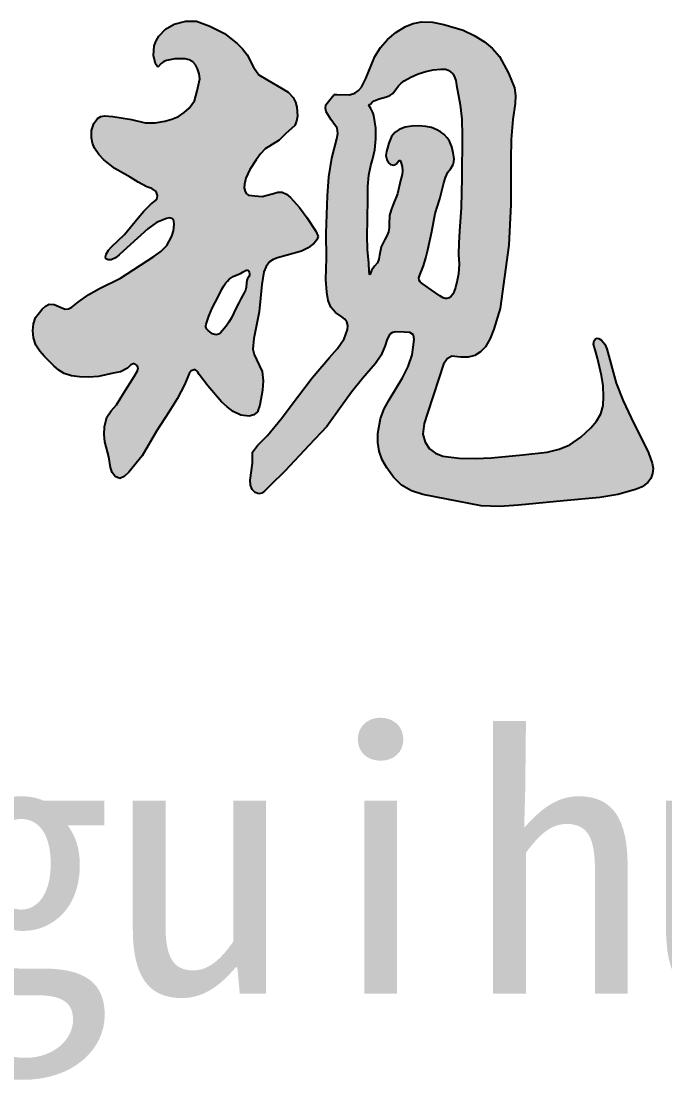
# Model space of a CAD drawing. Extents: x 8254 to 366479, y -216343 to -120021.
# Drawn here: x 123526.8 to 123783.2, y -184924.3 to -184502.3 of the extents above; entities that cross this region are included whole.
import ezdxf

# ---------------------------------------------------------------- set-up
doc = ezdxf.new("R2010")
doc.units = 0
doc.header["$LTSCALE"] = 500
doc.header["$MEASUREMENT"] = 0
doc.layers.get('0').update_dxf_attribs({"linetype": 'CONTINUOUS'})
doc.styles.add('宋体', font='SimSun.ttf', dxfattribs={"width": 0.8})

msp = doc.modelspace()

# ---------------------------------------------------------------- hatches: boundary and pattern name
h = msp.add_hatch(color=7)
h.paths.add_polyline_path([(123622.62, -184607.255), (123623.507, -184602.269), (123624.395, -184600.069), (123625.751, -184598.305), (123627.206, -184597.308), (123628.927, -184596.595), (123632.732, -184595.631), (123638.505, -184593.988), (123641.129, -184592.662), (123643.552, -184590.749), (123644.598, -184589.528), (123645.065, -184588.191), (123644.134, -184585.982), (123640.644, -184580.634), (123637.697, -184576.61), (123634.106, -184572.658), (123632.519, -184571.329), (123630.742, -184570.523), (123629.059, -184570.528), (123627.333, -184570.978), (123622.833, -184572.204), (123619.832, -184571.977), (123617.377, -184571.704), (123616.548, -184571.07), (123615.968, -184570.16), (123615.665, -184568.775), (123615.741, -184567.344), (123616.286, -184564.891), (123617.813, -184561.495), (123620.434, -184557.54), (123622.064, -184555.229), (123623.981, -184553.226), (123629.583, -184549.785), (123632.05, -184547.166), (123635.745, -184543.938), (123636.522, -184542.18), (123636.822, -184540.214), (123636.574, -184536.656), (123636.066, -184534.573), (123635.166, -184532.684), (123633.091, -184530.648), (123630.528, -184529.043), (123624.979, -184525.816), (123621.501, -184523.665), (123619.265, -184520.603), (123616.78, -184515.721), (123614.993, -184513.334), (123612.888, -184511.169), (123607.836, -184507.198), (123601.956, -184504.301), (123596.655, -184502.315), (123592.349, -184502.315), (123587.711, -184503.556), (123584.232, -184505.543), (123581.582, -184508.273), (123580.486, -184510.134), (123579.761, -184512.162), (123579.512, -184516.052), (123580.34, -184519.362), (123581.22, -184520.673), (123582.573, -184519.159), (123583.568, -184518.357), (123584.684, -184517.969), (123587.932, -184517.374), (123592.099, -184517.374), (123593.705, -184517.763), (123595.13, -184518.51), (123596.266, -184519.74), (123597.079, -184521.268), (123597.719, -184523.279), (123597.891, -184525.324), (123596.845, -184530.071), (123595.886, -184534.079), (123593.706, -184536.954), (123591.669, -184538.777), (123589.433, -184540.266), (123586.813, -184541.4), (123584.026, -184542.183), (123580.101, -184542.847), (123576.176, -184542.793), (123570.769, -184541.486), (123563.269, -184540.266), (123559.975, -184540.11), (123558.46, -184540.376), (123557.165, -184541.05), (123555.682, -184543.054), (123554.783, -184545.879), (123554.723, -184548.805), (123555.19, -184550.911), (123556.031, -184552.901), (123557.697, -184555.407), (123559.763, -184557.612), (123564.119, -184560.982), (123570.162, -184564.492), (123573.336, -184566.549), (123576.766, -184568.283), (123578.869, -184569.02), (123580.56, -184570.248), (123581.122, -184571.793), (123580.887, -184572.831), (123580.225, -184573.761), (123578.312, -184575.443), (123575.631, -184577.994), (123573.394, -184580.638), (123567.887, -184587.378), (123562.758, -184592.28), (123561.566, -184593.556), (123560.64, -184595.176), (123560.371, -184596.214), (123560.528, -184597.07), (123561.42, -184597.481), (123562.647, -184597.404), (123564.383, -184596.654), (123565.769, -184595.511), (123570.34, -184591.389), (123577.252, -184585.039), (123580.708, -184582.588), (123584.61, -184581.029), (123585.889, -184580.751), (123586.952, -184580.917), (123587.561, -184581.923), (123587.732, -184583.368), (123587.516, -184585.84), (123586.84, -184588.047), (123584.833, -184591.723), (123582.409, -184594.081), (123579.593, -184596.068), (123566.322, -184604.69), (123557.995, -184608.84), (123553.775, -184611.201), (123549.553, -184614.225), (123546.931, -184616.303), (123545.614, -184616.966), (123544.288, -184617.1), (123541.762, -184615.978), (123539.85, -184615.212), (123537.971, -184615.136), (123536.454, -184615.887), (123535.094, -184617.1), (123532.497, -184620.466), (123531.69, -184622.929), (123531.444, -184625.585), (123531.714, -184628.596), (123532.637, -184631.406), (123534.176, -184633.798), (123536.076, -184635.964), (123539.812, -184639.726), (123541.745, -184641.424), (123543.876, -184642.786), (123546.813, -184643.699), (123549.946, -184644.065), (123553.765, -184644.219), (123557.52, -184643.954), (123563.479, -184642.674), (123566.398, -184642.019), (123569.103, -184640.56), (123570.433, -184639.303), (123571.832, -184638.78), (123573.001, -184639.559), (123573.323, -184640.549), (123573.09, -184641.657), (123571.776, -184643.954), (123567.69, -184650.433), (123564.73, -184655.245), (123562.621, -184657.601), (123560.865, -184660.091), (123560.011, -184664.003), (123559.874, -184667.069), (123560.153, -184670.05), (123561.719, -184675.954), (123562.365, -184680.252), (123563.003, -184682.215), (123564.236, -184683.836), (123566.02, -184684.628), (123567.764, -184683.836), (123569.623, -184682.038), (123575.017, -184675.505), (123580.738, -184665.705), (123585.642, -184658.192), (123588.981, -184652.825), (123591.866, -184647.241), (123593.143, -184644.114), (123593.674, -184642.797), (123594.548, -184641.69), (123596.081, -184641.179), (123596.989, -184641.903), (123597.677, -184643.157), (123601.126, -184647.624), (123606.555, -184654.006), (123608.79, -184656.096), (123611.281, -184657.898), (123614.293, -184659.361), (123617.604, -184659.749), (123619.521, -184659.233), (123620.989, -184658.09), (123621.864, -184655.342), (123622.891, -184649.334), (123623.186, -184645.63), (123622.744, -184642.008), (123620.545, -184637.173), (123619.617, -184635.157), (123619.078, -184633.07), (123619.518, -184628.821), (123621.571, -184618.125)])
h.paths.add_polyline_path([(123602.866, -184616.754), (123605.462, -184611.705), (123606.77, -184609.118), (123607.495, -184607.86), (123608.329, -184606.656), (123608.964, -184605.897), (123609.66, -184605.196), (123610.407, -184604.576), (123611.198, -184604.063), (123612.128, -184603.62), (123613.1, -184603.243), (123614.111, -184602.832), (123615.159, -184602.289), (123616.366, -184601.572), (123617.14, -184601.619), (123617.734, -184602.559), (123617.758, -184603.568), (123617.414, -184604.166), (123616.934, -184604.882), (123616.753, -184605.296), (123616.635, -184605.736), (123616.524, -184606.656), (123616.388, -184608.43), (123616.093, -184609.53), (123615.63, -184610.592), (123614.475, -184612.66), (123613.425, -184614.634), (123612.457, -184616.619), (123610.515, -184620.575), (123609.559, -184622.265), (123609.033, -184623.076), (123608.466, -184623.85), (123606.964, -184625.624), (123605.997, -184626.739), (123605.131, -184627.237), (123604.134, -184627.321), (123603.225, -184627.075), (123602.626, -184626.706), (123601.91, -184626.17), (123601.228, -184625.624), (123600.499, -184624.853), (123600.264, -184623.94), (123600.408, -184623.031), (123601.533, -184619.852), (123602.171, -184618.29)], flags=16)
h.paths.add_polyline_path([(123715.067, -184625.118), (123717.681, -184616.863), (123719.4, -184604.182), (123721.055, -184591.541), (123721.882, -184575.355), (123721.904, -184557.499), (123722.021, -184549.519), (123722.707, -184541.469), (123723.623, -184535.094), (123723.758, -184531.959), (123723.375, -184528.912), (123720.969, -184523.035), (123717.359, -184516.355), (123714.6, -184513.265), (123711.343, -184510.611), (123707.26, -184507.995), (123702.92, -184505.936), (123695.166, -184503.665), (123690.693, -184502.762), (123686.208, -184502.596), (123682.998, -184503.247), (123679.925, -184504.466), (123676.108, -184506.774), (123672.705, -184509.676), (123669.891, -184512.843), (123667.625, -184516.355), (123664.076, -184525.198), (123662.314, -184528.574), (123661.137, -184529.98), (123659.688, -184531.044), (123657.599, -184531.722), (123652.584, -184531.513), (123651.505, -184531.486), (123650.342, -184532.98), (123648.182, -184535.636), (123648.022, -184537.003), (123648.349, -184538.458), (123650.342, -184541.611), (123652.668, -184544.931), (123652.87, -184547.033), (123652.502, -184549.247), (123650.508, -184556.882), (123649.349, -184564.317), (123648.803, -184571.931), (123648.224, -184586.755), (123648.395, -184596.789), (123648.215, -184605.233), (123648.485, -184610.348), (123649.071, -184613.653), (123650.171, -184616.276), (123652.015, -184618.467), (123654.59, -184620.192), (123655.749, -184621.095), (123656.565, -184622.211), (123656.899, -184623.621), (123656.833, -184625.153), (123655.494, -184628.897), (123652.794, -184632.797), (123649.606, -184636.386), (123642.646, -184644.409), (123637.293, -184651.63), (123630.367, -184660.879), (123624.929, -184667.52), (123620.863, -184671.428), (123618.916, -184674.126), (123618.871, -184678.466), (123618.021, -184685.328), (123618.102, -184687.209), (123618.783, -184688.948), (123620.009, -184690.139), (123621.5, -184690.677), (123622.675, -184690.427), (123623.762, -184689.67), (123625.783, -184687.468), (123631.94, -184681.584), (123641.315, -184671.383), (123648.535, -184663.932), (123654.319, -184655.938), (123658.361, -184650.163), (123662.721, -184644.677), (123667.934, -184638.707), (123670.169, -184635.397), (123671.822, -184631.572), (123672.569, -184629.01), (123673.696, -184627.025), (123674.756, -184626.429), (123676.097, -184626.182), (123679.317, -184626.223), (123681.572, -184626.411), (123683.064, -184627.293), (123683.332, -184629.165), (123682.529, -184635.316), (123680.908, -184639.929), (123678.664, -184644.417), (123673.428, -184653.235), (123671.445, -184656.863), (123669.919, -184660.637), (123668.878, -184666.607), (123668.843, -184670.198), (123669.369, -184673.703), (123670.637, -184677.126), (123672.447, -184680.374), (123675.085, -184684.094), (123678.246, -184687.2), (123682.253, -184689.48), (123686.769, -184690.931), (123696.405, -184692.787), (123710.098, -184695.491), (123717.48, -184695.74), (123724.937, -184695.247), (123742.874, -184693.461), (123757.293, -184692.143), (123764.448, -184690.958), (123771.51, -184688.991), (123774.16, -184687.888), (123776.428, -184686.25), (123777.634, -184684.58), (123778.354, -184682.654), (123778.525, -184680.587), (123778.217, -184678.502), (123776.748, -184674.363), (123769.86, -184660.395), (123766.573, -184653.599), (123763.9, -184646.549), (123760.152, -184632.909), (123759.355, -184631.065), (123758.011, -184629.432), (123756.922, -184628.742), (123755.87, -184628.63), (123755.072, -184629.561), (123754.799, -184631.037), (123755.761, -184634.283), (123756.405, -184636.653), (123758.011, -184643.607), (123758.605, -184647.711), (123758.814, -184651.897), (123758.611, -184655.468), (123757.743, -184658.851), (123756.018, -184661.804), (123753.729, -184664.467), (123749.8, -184668.186), (123745.431, -184671.153), (123741.064, -184672.94), (123736.389, -184674.041), (123726.694, -184675.165), (123714.141, -184676.307), (123707.82, -184676.603), (123701.265, -184676.502), (123694.808, -184675.646), (123691.912, -184674.55), (123689.488, -184672.758), (123687.668, -184670.052), (123686.811, -184666.874), (123687.276, -184662.646), (123688.685, -184658.584), (123693.235, -184644.677), (123695.066, -184639.054), (123696.438, -184636.94), (123698.335, -184635.88), (123701.995, -184636.194), (123704.865, -184636.25), (123707.537, -184635.567), (123709.831, -184634.122), (123711.72, -184632.119), (123713.655, -184628.755)])
h.paths.add_polyline_path([(123696.359, -184612.878), (123695.637, -184612.847), (123694.923, -184612.622), (123693.55, -184611.839), (123690.117, -184609.344), (123686.476, -184606.85), (123685.786, -184606.229), (123685.332, -184605.498), (123685.264, -184604.689), (123685.436, -184603.835), (123687.1, -184599.781), (123688.052, -184596.67), (123688.765, -184593.441), (123690.429, -184586.165), (123691.678, -184578.992), (123693.55, -184573.171), (123695.215, -184566.799), (123695.821, -184564.559), (123696.788, -184562.476), (123697.919, -184560.987), (123698.886, -184559.463), (123699.176, -184558.366), (123699.222, -184557.189), (123698.886, -184554.746), (123698.333, -184552.352), (123697.444, -184550.161), (123696.479, -184548.756), (123695.265, -184547.509), (123693.862, -184546.442), (123692.33, -184545.576), (123690.206, -184544.758), (123688.003, -184544.266), (123685.2, -184544.025), (123682.365, -184544.135), (123679.797, -184544.539), (123677.383, -184545.445), (123675.669, -184546.684), (123674.368, -184548.327), (123673.319, -184550.947), (123672.27, -184554.222), (123672.117, -184555.865), (123672.401, -184557.497), (123672.998, -184558.643), (123673.974, -184559.463), (123675.194, -184559.702), (123675.802, -184559.558), (123676.334, -184559.2), (123677.383, -184557.759), (123677.728, -184557.891), (123678.059, -184558.471), (123678.563, -184560.249), (123678.722, -184561.947), (123678.58, -184563.366), (123677.908, -184565.882), (123676.727, -184571.122), (123674.979, -184575.438), (123674.131, -184577.567), (123673.581, -184579.769), (123673.421, -184583.084), (123673.342, -184584.735), (123673.056, -184586.319), (123672.456, -184587.821), (123671.664, -184589.275), (123670.206, -184592.304), (123669.594, -184595.598), (123669.285, -184597.183), (123668.718, -184598.578), (123667.575, -184600.005), (123666.405, -184601.715), (123665.743, -184603.366), (123665.51, -184603.212), (123665.381, -184602.104), (123665.248, -184598.743), (123664.752, -184593.294), (123664.592, -184587.699), (123664.752, -184581.571), (123664.917, -184572.655), (123664.933, -184568.196), (123665.248, -184563.738), (123666.074, -184559.776), (123666.88, -184557.071), (123667.611, -184553.531), (123668.111, -184549.273), (123668.057, -184544.915), (123667.231, -184539.962), (123666.88, -184538.672), (123666.074, -184537.154), (123665.179, -184535.802), (123665.413, -184535.503), (123666.011, -184535.333), (123666.656, -184534.618), (123667.458, -184534.066), (123669.351, -184533.304), (123672.337, -184532.472), (123673.692, -184531.933), (123674.852, -184531.145), (123677.145, -184528.069), (123678.189, -184526.985), (123679.389, -184526.075), (123682.056, -184524.601), (123684.999, -184523.307), (123688.016, -184522.311), (123690.927, -184521.712), (123693.91, -184521.395), (123695.875, -184521.46), (123696.931, -184521.842), (123697.892, -184522.479), (123698.712, -184523.311), (123699.346, -184524.274), (123699.949, -184525.999), (123700.263, -184527.808), (123701.638, -184535.595), (123702.358, -184541.353), (123702.489, -184548.027), (123702.34, -184564.768), (123702.129, -184576.589), (123701.411, -184585.96), (123701.118, -184590.655), (123701.073, -184595.376), (123701.217, -184599.201), (123701.073, -184602.975), (123700.54, -184605.687), (123699.792, -184608.409), (123699.179, -184610.307), (123698.736, -184611.177), (123698.127, -184611.943), (123697.302, -184612.562)], flags=16)

# ---------------------------------------------------------------- linework, layer by layer
at = {"color": 7}
for p, q in [((123587.711, -184503.556), (123592.349, -184502.315)), ((123592.349, -184502.315), (123596.655, -184502.315)), ((123596.655, -184502.315), (123601.956, -184504.301)), ((123682.998, -184503.247), (123686.208, -184502.596)), ((123686.208, -184502.596), (123690.693, -184502.762)), ((123690.693, -184502.762), (123695.166, -184503.665)), ((123581.582, -184508.273), (123584.232, -184505.543)), ((123584.232, -184505.543), (123587.711, -184503.556)), ((123601.956, -184504.301), (123607.836, -184507.198)), ((123672.705, -184509.676), (123676.108, -184506.774)), ((123676.108, -184506.774), (123679.925, -184504.466)), ((123679.925, -184504.466), (123682.998, -184503.247)), ((123695.166, -184503.665), (123702.92, -184505.936)), ((123702.92, -184505.936), (123707.26, -184507.995)), ((123579.761, -184512.162), (123580.486, -184510.134)), ((123580.486, -184510.134), (123581.582, -184508.273)), ((123607.836, -184507.198), (123612.888, -184511.169)), ((123612.888, -184511.169), (123614.993, -184513.334)), ((123669.891, -184512.843), (123672.705, -184509.676)), ((123707.26, -184507.995), (123711.343, -184510.611)), ((123711.343, -184510.611), (123714.6, -184513.265)), ((123579.512, -184516.052), (123579.761, -184512.162)), ((123614.993, -184513.334), (123616.78, -184515.721)), ((123667.625, -184516.355), (123669.891, -184512.843)), ((123714.6, -184513.265), (123717.359, -184516.355)), ((123580.34, -184519.362), (123579.512, -184516.052)), ((123581.22, -184520.673), (123580.34, -184519.362)), ((123582.573, -184519.159), (123581.22, -184520.673)), ((123583.568, -184518.357), (123582.573, -184519.159)), ((123584.684, -184517.969), (123583.568, -184518.357)), ((123587.932, -184517.374), (123584.684, -184517.969)), ((123592.099, -184517.374), (123587.932, -184517.374)), ((123593.705, -184517.763), (123592.099, -184517.374)), ((123595.13, -184518.51), (123593.705, -184517.763)), ((123596.266, -184519.74), (123595.13, -184518.51)), ((123597.079, -184521.268), (123596.266, -184519.74)), ((123616.78, -184515.721), (123619.265, -184520.603)), ((123664.076, -184525.198), (123667.625, -184516.355)), ((123717.359, -184516.355), (123720.969, -184523.035)), ((123597.719, -184523.279), (123597.079, -184521.268)), ((123597.891, -184525.324), (123597.719, -184523.279)), ((123619.265, -184520.603), (123621.501, -184523.665)), ((123621.501, -184523.665), (123624.979, -184525.816)), ((123682.056, -184524.601), (123684.999, -184523.307)), ((123684.999, -184523.307), (123688.016, -184522.311)), ((123688.016, -184522.311), (123690.927, -184521.712)), ((123690.927, -184521.712), (123693.91, -184521.395)), ((123693.91, -184521.395), (123695.875, -184521.46)), ((123695.875, -184521.46), (123696.931, -184521.842)), ((123696.931, -184521.842), (123697.892, -184522.479)), ((123697.892, -184522.479), (123698.712, -184523.311)), ((123698.712, -184523.311), (123699.346, -184524.274)), ((123720.969, -184523.035), (123723.375, -184528.912)), ((123596.845, -184530.071), (123597.891, -184525.324)), ((123624.979, -184525.816), (123630.528, -184529.043)), ((123662.314, -184528.574), (123664.076, -184525.198)), ((123674.852, -184531.145), (123677.145, -184528.069)), ((123677.145, -184528.069), (123678.189, -184526.985)), ((123678.189, -184526.985), (123679.389, -184526.075)), ((123679.389, -184526.075), (123682.056, -184524.601)), ((123699.346, -184524.274), (123699.949, -184525.999)), ((123699.949, -184525.999), (123700.263, -184527.808)), ((123700.263, -184527.808), (123701.638, -184535.595)), ((123595.886, -184534.079), (123596.845, -184530.071)), ((123630.528, -184529.043), (123633.091, -184530.648)), ((123633.091, -184530.648), (123635.166, -184532.684)), ((123650.342, -184532.98), (123651.505, -184531.486)), ((123651.505, -184531.486), (123652.584, -184531.513)), ((123652.584, -184531.513), (123657.599, -184531.722)), ((123657.599, -184531.722), (123659.688, -184531.044)), ((123659.688, -184531.044), (123661.137, -184529.98)), ((123661.137, -184529.98), (123662.314, -184528.574)), ((123672.337, -184532.472), (123673.692, -184531.933)), ((123673.692, -184531.933), (123674.852, -184531.145)), ((123723.375, -184528.912), (123723.758, -184531.959)), ((123723.758, -184531.959), (123723.623, -184535.094)), ((123593.706, -184536.954), (123595.886, -184534.079)), ((123635.166, -184532.684), (123636.066, -184534.573)), ((123636.066, -184534.573), (123636.574, -184536.656)), ((123636.574, -184536.656), (123636.822, -184540.214)), ((123648.022, -184537.003), (123648.182, -184535.636)), ((123648.182, -184535.636), (123650.342, -184532.98)), ((123665.246, -184535.716), (123665.413, -184535.503)), ((123665.387, -184536.116), (123665.246, -184535.716)), ((123666.074, -184537.154), (123665.387, -184536.116)), ((123665.413, -184535.503), (123666.011, -184535.333)), ((123666.011, -184535.333), (123666.656, -184534.618)), ((123666.656, -184534.618), (123667.458, -184534.066)), ((123667.458, -184534.066), (123669.351, -184533.304)), ((123669.351, -184533.304), (123672.337, -184532.472)), ((123701.638, -184535.595), (123702.358, -184541.353)), ((123723.623, -184535.094), (123722.707, -184541.469)), ((123557.165, -184541.05), (123558.46, -184540.376)), ((123558.46, -184540.376), (123559.975, -184540.11)), ((123559.975, -184540.11), (123563.269, -184540.266)), ((123563.269, -184540.266), (123570.769, -184541.486)), ((123586.813, -184541.4), (123589.433, -184540.266)), ((123589.433, -184540.266), (123591.669, -184538.777)), ((123591.669, -184538.777), (123593.706, -184536.954)), ((123636.822, -184540.214), (123636.522, -184542.18)), ((123648.349, -184538.458), (123648.022, -184537.003)), ((123650.342, -184541.611), (123648.349, -184538.458)), ((123666.88, -184538.672), (123666.074, -184537.154)), ((123667.231, -184539.962), (123666.88, -184538.672)), ((123668.057, -184544.915), (123667.231, -184539.962)), ((123554.783, -184545.879), (123555.682, -184543.054)), ((123555.682, -184543.054), (123557.165, -184541.05)), ((123570.769, -184541.486), (123576.176, -184542.793)), ((123576.176, -184542.793), (123580.101, -184542.847)), ((123580.101, -184542.847), (123584.026, -184542.183)), ((123584.026, -184542.183), (123586.813, -184541.4)), ((123635.745, -184543.938), (123632.05, -184547.166)), ((123636.522, -184542.18), (123635.745, -184543.938)), ((123652.668, -184544.931), (123650.342, -184541.611)), ((123652.87, -184547.033), (123652.668, -184544.931)), ((123668.111, -184549.273), (123668.057, -184544.915)), ((123679.797, -184544.539), (123677.383, -184545.445)), ((123682.365, -184544.135), (123679.797, -184544.539)), ((123685.2, -184544.025), (123682.365, -184544.135)), ((123688.003, -184544.266), (123685.2, -184544.025)), ((123690.206, -184544.758), (123688.003, -184544.266)), ((123692.33, -184545.576), (123690.206, -184544.758)), ((123702.358, -184541.353), (123702.489, -184548.027)), ((123722.707, -184541.469), (123722.021, -184549.519)), ((123554.723, -184548.805), (123554.783, -184545.879)), ((123555.19, -184550.911), (123554.723, -184548.805)), ((123632.05, -184547.166), (123629.583, -184549.785)), ((123650.508, -184556.882), (123652.502, -184549.247)), ((123652.502, -184549.247), (123652.87, -184547.033)), ((123667.611, -184553.531), (123668.111, -184549.273)), ((123674.368, -184548.327), (123673.319, -184550.947)), ((123675.669, -184546.684), (123674.368, -184548.327)), ((123677.383, -184545.445), (123675.669, -184546.684)), ((123693.862, -184546.442), (123692.33, -184545.576)), ((123695.265, -184547.509), (123693.862, -184546.442)), ((123696.479, -184548.756), (123695.265, -184547.509)), ((123697.444, -184550.161), (123696.479, -184548.756)), ((123702.489, -184548.027), (123702.34, -184564.768)), ((123556.031, -184552.901), (123555.19, -184550.911)), ((123557.697, -184555.407), (123556.031, -184552.901)), ((123623.981, -184553.226), (123622.064, -184555.229)), ((123629.583, -184549.785), (123623.981, -184553.226)), ((123666.88, -184557.071), (123667.611, -184553.531)), ((123673.319, -184550.947), (123672.27, -184554.222)), ((123698.333, -184552.352), (123697.444, -184550.161)), ((123698.886, -184554.746), (123698.333, -184552.352)), ((123722.021, -184549.519), (123721.904, -184557.499)), ((123559.763, -184557.612), (123557.697, -184555.407)), ((123564.119, -184560.982), (123559.763, -184557.612)), ((123620.434, -184557.54), (123617.813, -184561.495)), ((123622.064, -184555.229), (123620.434, -184557.54)), ((123649.349, -184564.317), (123650.508, -184556.882)), ((123666.074, -184559.776), (123666.88, -184557.071)), ((123672.27, -184554.222), (123672.117, -184555.865)), ((123672.117, -184555.865), (123672.401, -184557.497)), ((123672.401, -184557.497), (123672.998, -184558.643)), ((123699.222, -184557.189), (123698.886, -184554.746)), ((123699.176, -184558.366), (123699.222, -184557.189)), ((123721.904, -184557.499), (123721.882, -184575.355)), ((123570.162, -184564.492), (123564.119, -184560.982)), ((123617.813, -184561.495), (123616.286, -184564.891)), ((123665.248, -184563.738), (123666.074, -184559.776)), ((123672.998, -184558.643), (123673.974, -184559.463)), ((123673.974, -184559.463), (123675.194, -184559.702)), ((123675.194, -184559.702), (123675.802, -184559.558)), ((123675.802, -184559.558), (123676.334, -184559.2)), ((123676.334, -184559.2), (123677.383, -184557.759)), ((123677.383, -184557.759), (123677.728, -184557.891)), ((123677.728, -184557.891), (123678.059, -184558.471)), ((123678.059, -184558.471), (123678.563, -184560.249)), ((123678.563, -184560.249), (123678.722, -184561.947)), ((123678.722, -184561.947), (123678.58, -184563.366)), ((123696.788, -184562.476), (123697.919, -184560.987)), ((123697.919, -184560.987), (123698.886, -184559.463)), ((123698.886, -184559.463), (123699.176, -184558.366)), ((123573.336, -184566.549), (123570.162, -184564.492)), ((123616.286, -184564.891), (123615.741, -184567.344)), ((123648.803, -184571.931), (123649.349, -184564.317)), ((123664.933, -184568.196), (123665.248, -184563.738)), ((123677.908, -184565.882), (123676.727, -184571.122)), ((123678.58, -184563.366), (123677.908, -184565.882)), ((123695.215, -184566.799), (123695.821, -184564.559)), ((123695.821, -184564.559), (123696.788, -184562.476)), ((123702.34, -184564.768), (123702.129, -184576.589)), ((123576.766, -184568.283), (123573.336, -184566.549)), ((123578.869, -184569.02), (123576.766, -184568.283)), ((123580.56, -184570.248), (123578.869, -184569.02)), ((123581.122, -184571.793), (123580.56, -184570.248)), ((123615.741, -184567.344), (123615.665, -184568.775)), ((123615.665, -184568.775), (123615.968, -184570.16)), ((123615.968, -184570.16), (123616.548, -184571.07)), ((123664.917, -184572.655), (123664.933, -184568.196)), ((123693.55, -184573.171), (123695.215, -184566.799)), ((123578.312, -184575.443), (123580.225, -184573.761)), ((123580.225, -184573.761), (123580.887, -184572.831)), ((123580.887, -184572.831), (123581.122, -184571.793)), ((123616.548, -184571.07), (123617.377, -184571.704)), ((123617.377, -184571.704), (123619.832, -184571.977)), ((123619.832, -184571.977), (123622.833, -184572.204)), ((123622.833, -184572.204), (123627.333, -184570.978)), ((123627.333, -184570.978), (123629.059, -184570.528)), ((123629.059, -184570.528), (123630.742, -184570.523)), ((123630.742, -184570.523), (123632.519, -184571.329)), ((123632.519, -184571.329), (123634.106, -184572.658)), ((123634.106, -184572.658), (123637.697, -184576.61)), ((123648.224, -184586.755), (123648.803, -184571.931)), ((123664.752, -184581.571), (123664.917, -184572.655)), ((123676.727, -184571.122), (123674.979, -184575.438)), ((123691.678, -184578.992), (123693.55, -184573.171)), ((123573.394, -184580.638), (123575.631, -184577.994)), ((123575.631, -184577.994), (123578.312, -184575.443)), ((123637.697, -184576.61), (123640.644, -184580.634)), ((123674.131, -184577.567), (123673.581, -184579.769)), ((123674.979, -184575.438), (123674.131, -184577.567)), ((123702.129, -184576.589), (123701.411, -184585.96)), ((123721.882, -184575.355), (123721.055, -184591.541)), ((123567.887, -184587.378), (123573.394, -184580.638)), ((123580.708, -184582.588), (123577.252, -184585.039)), ((123584.61, -184581.029), (123580.708, -184582.588)), ((123585.889, -184580.751), (123584.61, -184581.029)), ((123586.952, -184580.917), (123585.889, -184580.751)), ((123587.561, -184581.923), (123586.952, -184580.917)), ((123587.732, -184583.368), (123587.561, -184581.923)), ((123640.644, -184580.634), (123644.134, -184585.982)), ((123664.592, -184587.699), (123664.752, -184581.571)), ((123673.581, -184579.769), (123673.421, -184583.084)), ((123690.429, -184586.165), (123691.678, -184578.992)), ((123577.252, -184585.039), (123570.34, -184591.389)), ((123586.84, -184588.047), (123587.516, -184585.84)), ((123587.516, -184585.84), (123587.732, -184583.368)), ((123644.134, -184585.982), (123645.065, -184588.191)), ((123648.395, -184596.789), (123648.224, -184586.755)), ((123673.056, -184586.319), (123672.456, -184587.821)), ((123673.342, -184584.735), (123673.056, -184586.319)), ((123673.421, -184583.084), (123673.342, -184584.735)), ((123688.765, -184593.441), (123690.429, -184586.165)), ((123701.411, -184585.96), (123701.118, -184590.655)), ((123562.758, -184592.28), (123567.887, -184587.378)), ((123570.34, -184591.389), (123565.769, -184595.511)), ((123584.833, -184591.723), (123586.84, -184588.047)), ((123643.552, -184590.749), (123641.129, -184592.662)), ((123644.598, -184589.528), (123643.552, -184590.749)), ((123645.065, -184588.191), (123644.598, -184589.528)), ((123664.752, -184593.294), (123664.592, -184587.699)), ((123671.664, -184589.275), (123670.206, -184592.304)), ((123672.456, -184587.821), (123671.664, -184589.275)), ((123701.118, -184590.655), (123701.073, -184595.376)), ((123560.371, -184596.214), (123560.64, -184595.176)), ((123560.64, -184595.176), (123561.566, -184593.556)), ((123561.566, -184593.556), (123562.758, -184592.28)), ((123565.769, -184595.511), (123564.383, -184596.654)), ((123579.593, -184596.068), (123582.409, -184594.081)), ((123582.409, -184594.081), (123584.833, -184591.723)), ((123632.732, -184595.631), (123628.927, -184596.595)), ((123638.505, -184593.988), (123632.732, -184595.631)), ((123641.129, -184592.662), (123638.505, -184593.988)), ((123665.248, -184598.743), (123664.752, -184593.294)), ((123669.594, -184595.598), (123669.285, -184597.183)), ((123670.206, -184592.304), (123669.594, -184595.598)), ((123688.052, -184596.67), (123688.765, -184593.441)), ((123701.073, -184595.376), (123701.217, -184599.201)), ((123721.055, -184591.541), (123719.4, -184604.182)), ((123560.528, -184597.07), (123560.371, -184596.214)), ((123561.42, -184597.481), (123560.528, -184597.07)), ((123562.647, -184597.404), (123561.42, -184597.481)), ((123564.383, -184596.654), (123562.647, -184597.404)), ((123566.322, -184604.69), (123579.593, -184596.068)), ((123625.751, -184598.305), (123624.395, -184600.069)), ((123627.206, -184597.308), (123625.751, -184598.305)), ((123628.927, -184596.595), (123627.206, -184597.308)), ((123648.215, -184605.233), (123648.395, -184596.789)), ((123665.381, -184602.104), (123665.248, -184598.743)), ((123668.718, -184598.578), (123667.575, -184600.005)), ((123669.285, -184597.183), (123668.718, -184598.578)), ((123685.436, -184603.835), (123687.1, -184599.781)), ((123687.1, -184599.781), (123688.052, -184596.67)), ((123701.217, -184599.201), (123701.073, -184602.975)), ((123610.407, -184604.576), (123611.198, -184604.063)), ((123611.198, -184604.063), (123612.128, -184603.62)), ((123612.128, -184603.62), (123613.1, -184603.243)), ((123613.1, -184603.243), (123614.111, -184602.832)), ((123614.111, -184602.832), (123615.159, -184602.289)), ((123615.159, -184602.289), (123616.088, -184601.737)), ((123616.088, -184601.737), (123616.528, -184601.582)), ((123616.528, -184601.582), (123616.934, -184601.606)), ((123616.934, -184601.606), (123617.298, -184601.869)), ((123617.414, -184604.166), (123616.934, -184604.882)), ((123617.298, -184601.869), (123617.578, -184602.312)), ((123617.628, -184603.794), (123617.414, -184604.166)), ((123617.578, -184602.312), (123617.741, -184602.845)), ((123617.754, -184603.381), (123617.628, -184603.794)), ((123617.741, -184602.845), (123617.754, -184603.381)), ((123623.507, -184602.269), (123622.62, -184607.255)), ((123624.395, -184600.069), (123623.507, -184602.269)), ((123665.51, -184603.212), (123665.381, -184602.104)), ((123665.743, -184603.366), (123665.51, -184603.212)), ((123666.405, -184601.715), (123665.743, -184603.366)), ((123667.575, -184600.005), (123666.405, -184601.715)), ((123685.264, -184604.689), (123685.436, -184603.835)), ((123701.073, -184602.975), (123700.54, -184605.687)), ((123557.995, -184608.84), (123566.322, -184604.69)), ((123606.77, -184609.118), (123607.495, -184607.86)), ((123607.495, -184607.86), (123608.329, -184606.656)), ((123608.329, -184606.656), (123608.964, -184605.897)), ((123608.964, -184605.897), (123609.66, -184605.196)), ((123609.66, -184605.196), (123610.407, -184604.576)), ((123616.524, -184606.656), (123616.388, -184608.43)), ((123616.635, -184605.736), (123616.524, -184606.656)), ((123616.753, -184605.296), (123616.635, -184605.736)), ((123616.934, -184604.882), (123616.753, -184605.296)), ((123622.62, -184607.255), (123621.571, -184618.125)), ((123648.485, -184610.348), (123648.215, -184605.233)), ((123685.332, -184605.498), (123685.264, -184604.689)), ((123685.786, -184606.229), (123685.332, -184605.498)), ((123686.476, -184606.85), (123685.786, -184606.229)), ((123690.117, -184609.344), (123686.476, -184606.85)), ((123700.54, -184605.687), (123699.792, -184608.409)), ((123719.4, -184604.182), (123717.681, -184616.863)), ((123549.553, -184614.225), (123553.775, -184611.201)), ((123553.775, -184611.201), (123557.995, -184608.84)), ((123602.866, -184616.754), (123605.462, -184611.705)), ((123605.462, -184611.705), (123606.77, -184609.118)), ((123615.63, -184610.592), (123614.475, -184612.66)), ((123616.093, -184609.53), (123615.63, -184610.592)), ((123616.388, -184608.43), (123616.093, -184609.53)), ((123649.071, -184613.653), (123648.485, -184610.348)), ((123693.55, -184611.839), (123690.117, -184609.344)), ((123694.923, -184612.622), (123693.55, -184611.839)), ((123697.302, -184612.562), (123696.359, -184612.878)), ((123698.127, -184611.943), (123697.302, -184612.562)), ((123698.736, -184611.177), (123698.127, -184611.943)), ((123699.179, -184610.307), (123698.736, -184611.177)), ((123699.792, -184608.409), (123699.179, -184610.307)), ((123535.094, -184617.1), (123536.454, -184615.887)), ((123536.454, -184615.887), (123537.971, -184615.136)), ((123537.971, -184615.136), (123539.85, -184615.212)), ((123539.85, -184615.212), (123541.762, -184615.978)), ((123541.762, -184615.978), (123544.288, -184617.1)), ((123545.614, -184616.966), (123546.931, -184616.303)), ((123546.931, -184616.303), (123549.553, -184614.225)), ((123602.171, -184618.29), (123602.866, -184616.754)), ((123612.457, -184616.619), (123610.515, -184620.575)), ((123613.425, -184614.634), (123612.457, -184616.619)), ((123614.475, -184612.66), (123613.425, -184614.634)), ((123650.171, -184616.276), (123649.071, -184613.653)), ((123652.015, -184618.467), (123650.171, -184616.276)), ((123695.637, -184612.847), (123694.923, -184612.622)), ((123696.359, -184612.878), (123695.637, -184612.847)), ((123531.69, -184622.929), (123532.497, -184620.466)), ((123532.497, -184620.466), (123535.094, -184617.1)), ((123544.288, -184617.1), (123545.614, -184616.966)), ((123600.408, -184623.031), (123601.533, -184619.852)), ((123601.533, -184619.852), (123602.171, -184618.29)), ((123610.515, -184620.575), (123609.559, -184622.265)), ((123621.571, -184618.125), (123619.518, -184628.821)), ((123654.59, -184620.192), (123652.015, -184618.467)), ((123655.749, -184621.095), (123654.59, -184620.192)), ((123717.681, -184616.863), (123715.067, -184625.118)), ((123531.444, -184625.585), (123531.69, -184622.929)), ((123600.29, -184623.776), (123600.408, -184623.031)), ((123600.319, -184624.155), (123600.29, -184623.776)), ((123600.413, -184624.518), (123600.319, -184624.155)), ((123600.75, -184625.118), (123600.413, -184624.518)), ((123601.228, -184625.624), (123600.75, -184625.118)), ((123608.466, -184623.85), (123606.964, -184625.624)), ((123609.033, -184623.076), (123608.466, -184623.85)), ((123609.559, -184622.265), (123609.033, -184623.076)), ((123655.494, -184628.897), (123656.833, -184625.153)), ((123656.565, -184622.211), (123655.749, -184621.095)), ((123656.899, -184623.621), (123656.565, -184622.211)), ((123656.833, -184625.153), (123656.899, -184623.621)), ((123715.067, -184625.118), (123713.655, -184628.755)), ((123531.714, -184628.596), (123531.444, -184625.585)), ((123532.637, -184631.406), (123531.714, -184628.596)), ((123601.91, -184626.17), (123601.228, -184625.624)), ((123602.626, -184626.706), (123601.91, -184626.17)), ((123603.005, -184626.939), (123602.626, -184626.706)), ((123603.413, -184627.125), (123603.005, -184626.939)), ((123603.887, -184627.254), (123603.413, -184627.125)), ((123604.38, -184627.3), (123603.887, -184627.254)), ((123604.867, -184627.259), (123604.38, -184627.3)), ((123605.325, -184627.125), (123604.867, -184627.259)), ((123605.797, -184626.854), (123605.325, -184627.125)), ((123606.214, -184626.489), (123605.797, -184626.854)), ((123606.964, -184625.624), (123606.214, -184626.489)), ((123619.518, -184628.821), (123619.078, -184633.07)), ((123652.794, -184632.797), (123655.494, -184628.897)), ((123672.569, -184629.01), (123671.822, -184631.572)), ((123673.696, -184627.025), (123672.569, -184629.01)), ((123674.756, -184626.429), (123673.696, -184627.025)), ((123676.097, -184626.182), (123674.756, -184626.429)), ((123679.317, -184626.223), (123676.097, -184626.182)), ((123681.572, -184626.411), (123679.317, -184626.223)), ((123683.064, -184627.293), (123681.572, -184626.411)), ((123682.529, -184635.316), (123683.332, -184629.165)), ((123683.332, -184629.165), (123683.064, -184627.293)), ((123713.655, -184628.755), (123711.72, -184632.119)), ((123755.072, -184629.561), (123755.87, -184628.63)), ((123755.87, -184628.63), (123756.922, -184628.742)), ((123756.922, -184628.742), (123758.011, -184629.432)), ((123758.011, -184629.432), (123759.355, -184631.065)), ((123534.176, -184633.798), (123532.637, -184631.406)), ((123619.078, -184633.07), (123619.617, -184635.157)), ((123649.606, -184636.386), (123652.794, -184632.797)), ((123671.822, -184631.572), (123670.169, -184635.397)), ((123711.72, -184632.119), (123709.831, -184634.122)), ((123754.799, -184631.037), (123755.072, -184629.561)), ((123755.761, -184634.283), (123754.799, -184631.037)), ((123759.355, -184631.065), (123760.152, -184632.909)), ((123760.152, -184632.909), (123763.9, -184646.549)), ((123536.076, -184635.964), (123534.176, -184633.798)), ((123539.812, -184639.726), (123536.076, -184635.964)), ((123619.617, -184635.157), (123620.545, -184637.173)), ((123620.545, -184637.173), (123622.744, -184642.008)), ((123642.646, -184644.409), (123649.606, -184636.386)), ((123670.169, -184635.397), (123667.934, -184638.707)), ((123680.908, -184639.929), (123682.529, -184635.316)), ((123696.438, -184636.94), (123695.066, -184639.054)), ((123698.335, -184635.88), (123696.438, -184636.94)), ((123701.995, -184636.194), (123698.335, -184635.88)), ((123704.865, -184636.25), (123701.995, -184636.194)), ((123707.537, -184635.567), (123704.865, -184636.25)), ((123709.831, -184634.122), (123707.537, -184635.567)), ((123756.405, -184636.653), (123755.761, -184634.283)), ((123758.011, -184643.607), (123756.405, -184636.653)), ((123541.745, -184641.424), (123539.812, -184639.726)), ((123543.876, -184642.786), (123541.745, -184641.424)), ((123566.398, -184642.019), (123563.479, -184642.674)), ((123569.103, -184640.56), (123566.398, -184642.019)), ((123570.433, -184639.303), (123569.103, -184640.56)), ((123571.832, -184638.78), (123570.433, -184639.303)), ((123571.776, -184643.954), (123573.09, -184641.657)), ((123573.001, -184639.559), (123571.832, -184638.78)), ((123573.323, -184640.549), (123573.001, -184639.559)), ((123573.09, -184641.657), (123573.323, -184640.549)), ((123594.548, -184641.69), (123593.674, -184642.797)), ((123596.081, -184641.179), (123594.548, -184641.69)), ((123596.989, -184641.903), (123596.081, -184641.179)), ((123597.677, -184643.157), (123596.989, -184641.903)), ((123622.744, -184642.008), (123623.186, -184645.63)), ((123667.934, -184638.707), (123662.721, -184644.677)), ((123678.664, -184644.417), (123680.908, -184639.929)), ((123695.066, -184639.054), (123693.235, -184644.677)), ((123546.813, -184643.699), (123543.876, -184642.786)), ((123549.946, -184644.065), (123546.813, -184643.699)), ((123553.765, -184644.219), (123549.946, -184644.065)), ((123557.52, -184643.954), (123553.765, -184644.219)), ((123563.479, -184642.674), (123557.52, -184643.954)), ((123567.69, -184650.433), (123571.776, -184643.954)), ((123593.143, -184644.114), (123591.866, -184647.241)), ((123593.674, -184642.797), (123593.143, -184644.114)), ((123601.126, -184647.624), (123597.677, -184643.157)), ((123623.186, -184645.63), (123622.891, -184649.334)), ((123637.293, -184651.63), (123642.646, -184644.409)), ((123662.721, -184644.677), (123658.361, -184650.163)), ((123673.428, -184653.235), (123678.664, -184644.417)), ((123693.235, -184644.677), (123688.685, -184658.584)), ((123758.605, -184647.711), (123758.011, -184643.607)), ((123564.73, -184655.245), (123567.69, -184650.433)), ((123591.866, -184647.241), (123588.981, -184652.825)), ((123606.555, -184654.006), (123601.126, -184647.624)), ((123622.891, -184649.334), (123621.864, -184655.342)), ((123658.361, -184650.163), (123654.319, -184655.938)), ((123758.814, -184651.897), (123758.605, -184647.711)), ((123763.9, -184646.549), (123766.573, -184653.599)), ((123588.981, -184652.825), (123585.642, -184658.192)), ((123608.79, -184656.096), (123606.555, -184654.006)), ((123630.367, -184660.879), (123637.293, -184651.63)), ((123671.445, -184656.863), (123673.428, -184653.235)), ((123758.611, -184655.468), (123758.814, -184651.897)), ((123766.573, -184653.599), (123769.86, -184660.395)), ((123560.865, -184660.091), (123562.621, -184657.601)), ((123562.621, -184657.601), (123564.73, -184655.245)), ((123585.642, -184658.192), (123580.738, -184665.705)), ((123611.281, -184657.898), (123608.79, -184656.096)), ((123614.293, -184659.361), (123611.281, -184657.898)), ((123620.989, -184658.09), (123619.521, -184659.233)), ((123621.864, -184655.342), (123620.989, -184658.09)), ((123654.319, -184655.938), (123648.535, -184663.932)), ((123669.919, -184660.637), (123671.445, -184656.863)), ((123688.685, -184658.584), (123687.276, -184662.646)), ((123756.018, -184661.804), (123757.743, -184658.851)), ((123757.743, -184658.851), (123758.611, -184655.468)), ((123560.011, -184664.003), (123560.865, -184660.091)), ((123617.604, -184659.749), (123614.293, -184659.361)), ((123619.521, -184659.233), (123617.604, -184659.749)), ((123624.929, -184667.52), (123630.367, -184660.879)), ((123668.878, -184666.607), (123669.919, -184660.637)), ((123687.276, -184662.646), (123686.811, -184666.874)), ((123753.729, -184664.467), (123756.018, -184661.804)), ((123769.86, -184660.395), (123776.748, -184674.363)), ((123559.874, -184667.069), (123560.011, -184664.003)), ((123560.153, -184670.05), (123559.874, -184667.069)), ((123580.738, -184665.705), (123575.017, -184675.505)), ((123648.535, -184663.932), (123641.315, -184671.383)), ((123668.843, -184670.198), (123668.878, -184666.607)), ((123686.811, -184666.874), (123687.668, -184670.052)), ((123749.8, -184668.186), (123753.729, -184664.467)), ((123561.719, -184675.954), (123560.153, -184670.05)), ((123618.916, -184674.126), (123620.863, -184671.428)), ((123620.863, -184671.428), (123624.929, -184667.52)), ((123641.315, -184671.383), (123631.94, -184681.584)), ((123669.369, -184673.703), (123668.843, -184670.198)), ((123687.668, -184670.052), (123689.488, -184672.758)), ((123741.064, -184672.94), (123745.431, -184671.153)), ((123745.431, -184671.153), (123749.8, -184668.186)), ((123575.017, -184675.505), (123569.623, -184682.038)), ((123618.871, -184678.466), (123618.916, -184674.126)), ((123670.637, -184677.126), (123669.369, -184673.703)), ((123689.488, -184672.758), (123691.912, -184674.55)), ((123691.912, -184674.55), (123694.808, -184675.646)), ((123694.808, -184675.646), (123701.265, -184676.502)), ((123714.141, -184676.307), (123726.694, -184675.165)), ((123726.694, -184675.165), (123736.389, -184674.041)), ((123736.389, -184674.041), (123741.064, -184672.94)), ((123776.748, -184674.363), (123778.217, -184678.502)), ((123562.365, -184680.252), (123561.719, -184675.954)), ((123618.021, -184685.328), (123618.871, -184678.466)), ((123672.447, -184680.374), (123670.637, -184677.126)), ((123701.265, -184676.502), (123707.82, -184676.603)), ((123707.82, -184676.603), (123714.141, -184676.307)), ((123778.217, -184678.502), (123778.525, -184680.587)), ((123563.003, -184682.215), (123562.365, -184680.252)), ((123564.236, -184683.836), (123563.003, -184682.215)), ((123566.02, -184684.628), (123564.236, -184683.836)), ((123567.764, -184683.836), (123566.02, -184684.628)), ((123569.623, -184682.038), (123567.764, -184683.836)), ((123631.94, -184681.584), (123625.783, -184687.468)), ((123675.085, -184684.094), (123672.447, -184680.374)), ((123678.246, -184687.2), (123675.085, -184684.094)), ((123778.354, -184682.654), (123777.634, -184684.58)), ((123778.525, -184680.587), (123778.354, -184682.654)), ((123618.102, -184687.209), (123618.021, -184685.328)), ((123618.783, -184688.948), (123618.102, -184687.209)), ((123625.783, -184687.468), (123623.762, -184689.67)), ((123682.253, -184689.48), (123678.246, -184687.2)), ((123774.16, -184687.888), (123771.51, -184688.991)), ((123776.428, -184686.25), (123774.16, -184687.888)), ((123777.634, -184684.58), (123776.428, -184686.25)), ((123620.009, -184690.139), (123618.783, -184688.948)), ((123621.5, -184690.677), (123620.009, -184690.139)), ((123622.675, -184690.427), (123621.5, -184690.677)), ((123623.762, -184689.67), (123622.675, -184690.427)), ((123686.769, -184690.931), (123682.253, -184689.48)), ((123696.405, -184692.787), (123686.769, -184690.931)), ((123757.293, -184692.143), (123742.874, -184693.461)), ((123764.448, -184690.958), (123757.293, -184692.143)), ((123771.51, -184688.991), (123764.448, -184690.958)), ((123710.098, -184695.491), (123696.405, -184692.787)), ((123717.48, -184695.74), (123710.098, -184695.491)), ((123724.937, -184695.247), (123717.48, -184695.74)), ((123742.874, -184693.461), (123724.937, -184695.247))]:
    msp.add_line(p, q, dxfattribs=at)

# ---------------------------------------------------------------- texts
at = {"color": 7, "style": '宋体'}
msp.add_text('jingxianguihuajianzhushejiyanjiuyuan', height=104.10629, dxfattribs=at).set_placement((122926.345, -184890))

doc.saveas('drawing.dxf')
